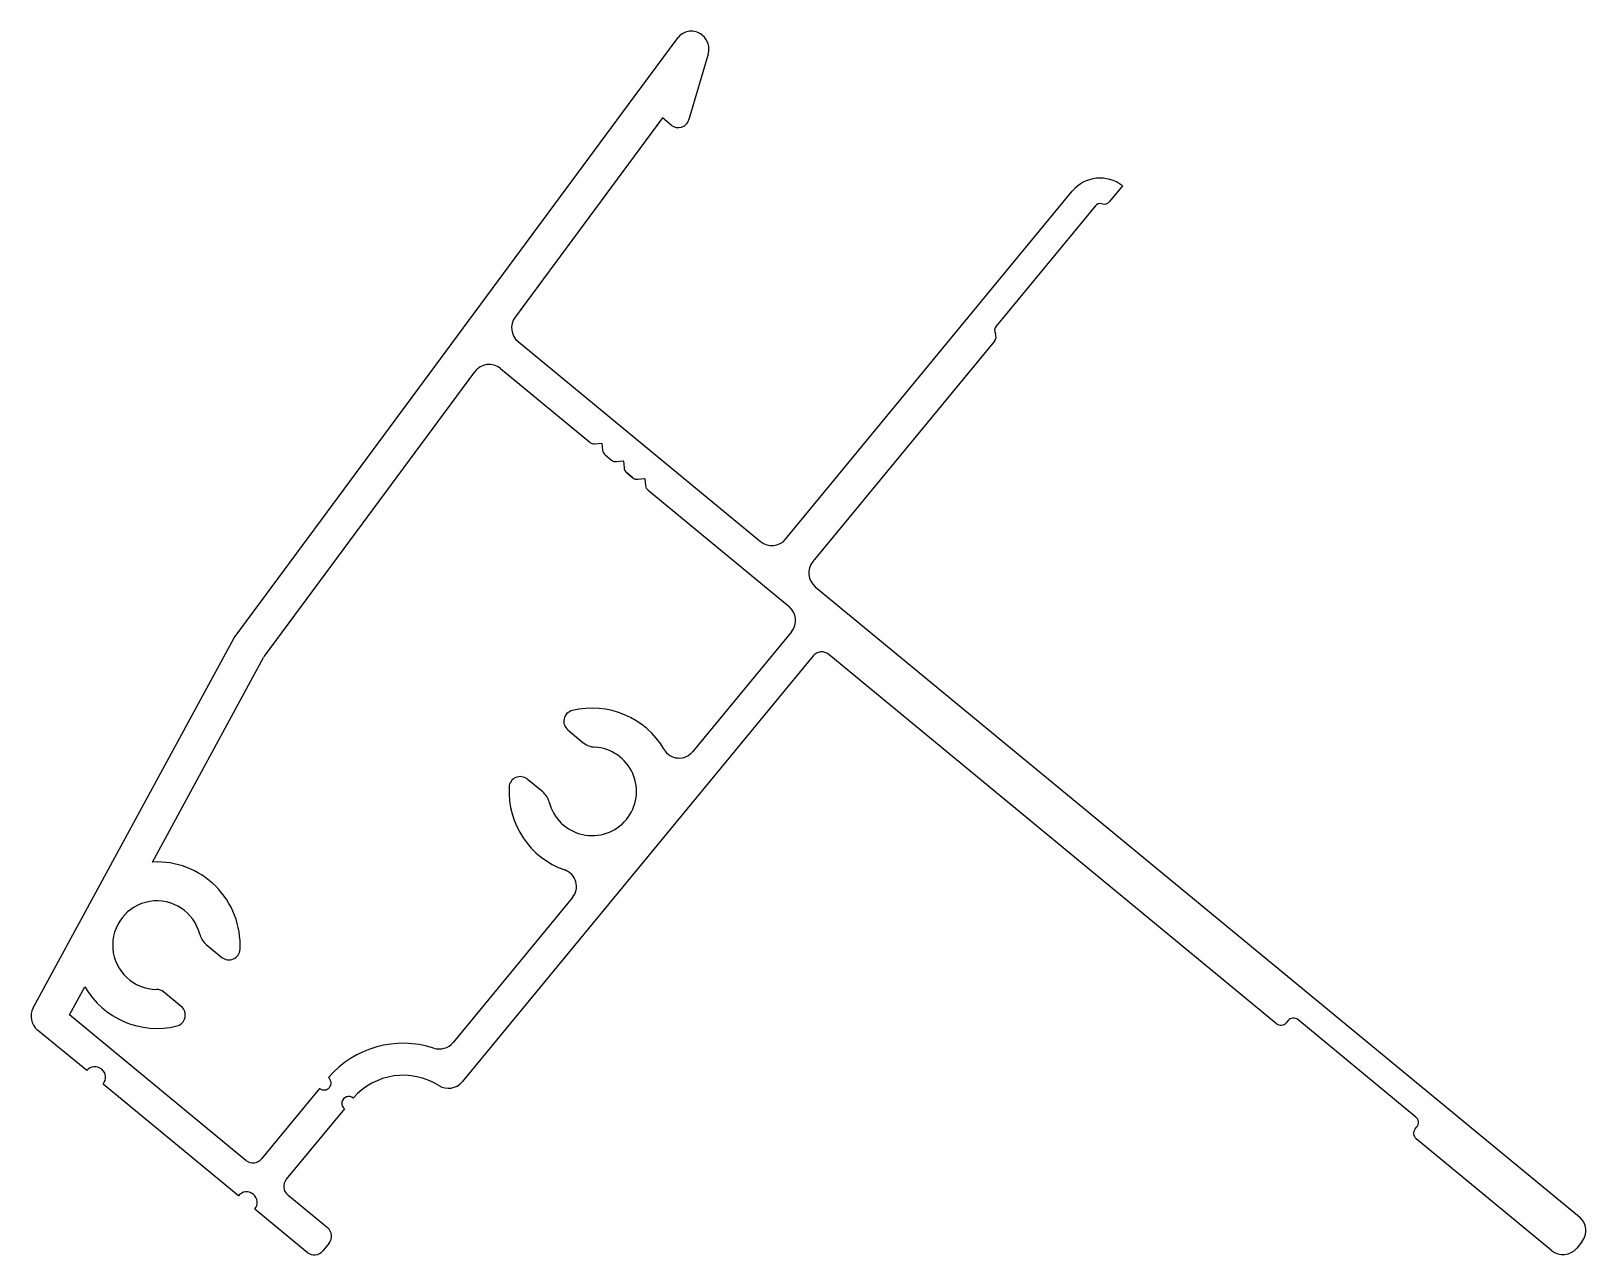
# Model space of a CAD drawing. Header units: inches. Extents: x -28.5 to 27.4, y 0.4 to 44.3.
import ezdxf

# ---------------------------------------------------------------- set-up
doc = ezdxf.new("R2010")
doc.units = ezdxf.units.IN
doc.header["$MEASUREMENT"] = 0
doc.layers.add('1', color=7, linetype='Continuous')

msp = doc.modelspace()

# ---------------------------------------------------------------- linework, layer by layer
at = {"layer": '1', "color": 7}
for p, q in [((-4.397, 44.168), (-4.376, 44.151)), ((-6.83, 41.941), (-5.248, 44.078)), ((-5.248, 44.078), (-5.241, 44.087)), ((-4.169, 43.477), (-4.86, 41.125)), ((-18.068, 26.753), (-6.83, 41.941)), ((-5.809, 41.185), (-11.106, 34.026)), ((-5.498, 40.929), (-5.809, 41.185)), ((-1.388, 26.059), (8.91, 38.552)), ((10.717, 38.747), (10.252, 38.184)), ((9.729, 38.021), (6.178, 33.712)), ((-10.999, 33.152), (-2.289, 25.972)), ((6.118, 33.168), (-0.408, 25.251)), ((-17.047, 25.998), (-12.554, 32.07)), ((-11.632, 32.183), (-8.42, 29.536)), ((-8.237, 29.48), (-7.996, 29.503)), ((-7.987, 29.496), (-7.964, 29.255)), ((-7.874, 29.086), (-7.648, 28.899)), ((-7.465, 28.844), (-7.225, 28.867)), ((-7.216, 28.86), (-7.193, 28.619)), ((-7.103, 28.45), (-6.877, 28.263)), ((-6.877, 28.263), (-7.103, 28.45)), ((-7.103, 28.45), (-6.877, 28.263)), ((-6.877, 28.263), (-7.103, 28.45)), ((-7.103, 28.45), (-6.877, 28.263)), ((-6.694, 28.207), (-6.453, 28.231)), ((-6.444, 28.223), (-6.421, 27.983)), ((-6.331, 27.814), (-6.331, 27.814)), ((-6.331, 27.814), (-6.331, 27.814)), ((-6.331, 27.814), (-6.331, 27.814)), ((-6.331, 27.814), (-6.331, 27.814)), ((-6.331, 27.814), (-1.262, 23.635)), ((-21.205, 22.514), (-18.068, 26.753)), ((-20.114, 21.853), (-17.047, 25.998)), ((-0.322, 24.35), (27.133, 1.718)), ((-28.419, 9.226), (-21.205, 22.514)), ((-1.175, 22.734), (-4.726, 18.426)), ((-24.131, 14.462), (-20.144, 21.806)), ((-0.402, 21.863), (-13.011, 6.567)), ((16.25, 8.655), (0.161, 21.917)), ((-9.213, 19.206), (-8.656, 18.747)), ((-10.112, 16.98), (-10.67, 17.439)), ((-9.048, 13.183), (-13.337, 7.98)), ((-22.201, 11.497), (-21.644, 11.038)), ((-27.114, 8.969), (-26.565, 9.98)), ((-23.101, 9.271), (-23.737, 9.795)), ((-20.779, 3.747), (-27.114, 8.969)), ((-26.495, 6.969), (-28.264, 8.427)), ((16.665, 8.766), (16.601, 8.689)), ((21.261, 5.302), (17.017, 8.8)), ((-21.047, 2.478), (-25.908, 6.485)), ((-18.129, 6.332), (-20.216, 3.801)), ((-17.242, 5.601), (-19.328, 3.07)), ((21.231, 4.873), (21.295, 4.95)), ((26.134, 0.507), (21.265, 4.521)), ((-19.274, 2.507), (-17.847, 1.33)), ((-18.578, 0.443), (-20.461, 1.995)), ((-18.578, 0.443), (-20.461, 1.995)), ((-17.792, 0.767), (-18.015, 0.497)), ((27.219, 0.818), (27.035, 0.594))]:
    msp.add_line(p, q, dxfattribs=at)
for centre, radius, start, end in [((-4.778, 43.705), 0.6, 50.5, 140.5), ((-4.783, 43.657), 0.64, 343.62, 50.5), ((-5.244, 41.238), 0.4, 230.5, 343.62), ((9.913, 37.725), 1.3, 51.8223, 140.5), ((9.922, 37.862), 0.25, 74.0782, 140.5), ((10.059, 38.343), 0.25, 254.0782, 320.5), ((-10.592, 33.646), 0.64, 143.5, 230.5), ((6.371, 33.553), 0.25, 140.5, 206.9218), ((5.925, 33.327), 0.25, 320.5, 26.9218), ((-12.039, 31.69), 0.64, 50.5, 143.5), ((-8.261, 29.728), 0.25, 230.5, 275.5), ((-7.995, 29.495), 0.008, 5.5, 95.5), ((-7.715, 29.279), 0.25, 185.5, 230.5), ((-7.489, 29.092), 0.25, 230.5, 275.5), ((-7.224, 28.859), 0.008, 5.5, 95.5), ((-6.944, 28.643), 0.25, 185.5, 230.5), ((-6.718, 28.456), 0.25, 230.5, 275.5), ((-6.452, 28.223), 0.008, 5.5, 95.5), ((-6.172, 28.007), 0.25, 185.5, 230.5), ((-1.882, 26.466), 0.64, 230.5, 320.5), ((0.085, 24.844), 0.64, 140.5, 230.5), ((-1.669, 23.141), 0.64, 320.5, 50.5), ((-19.793, 21.615), 0.4, 143.5, 151.5013), ((-0.093, 21.609), 0.4, 50.5, 140.5), ((-8.959, 19.515), 0.4, 103.8786, 230.5), ((-8.337, 17), 2.99, 30.2997, 103.8786), ((-8.211, 19.287), 0.7, 230.5, 266.8243), ((-8.337, 17), 1.59, 320.5, 86.8243), ((-5.212, 18.827), 0.63, 210.2997, 320.5), ((-10.924, 17.13), 0.4, 50.5, 177.1214), ((-8.337, 17), 2.99, 177.1214, 250.7003), ((-10.558, 16.439), 0.7, 14.1757, 50.5), ((-8.337, 17), 1.59, 194.1757, 320.5), ((-23.976, 11.476), 2.99, 357.1214, 92.9678), ((-9.534, 13.584), 0.63, 320.5, 70.7003), ((-23.976, 11.476), 1.59, 14.1757, 269.5695), ((-21.756, 12.037), 0.7, 194.1757, 230.5), ((-21.39, 11.346), 0.4, 230.5, 357.1214), ((-23.976, 11.476), 2.99, 210.0347, 283.8786), ((-23.991, 9.486), 0.4, 50.5, 89.5695), ((-27.857, 8.921), 0.64, 151.5013, 230.5), ((-23.355, 8.962), 0.4, 283.8786, 50.5), ((16.409, 8.848), 0.25, 230.5, 320.5), ((16.858, 8.607), 0.25, 50.5, 140.5), ((-15.124, 4.412), 3.54, 71.9709, 139.367), ((-13.83, 8.387), 0.64, 251.9709, 320.5), ((-26.202, 6.727), 0.38, 320.5, 140.5), ((-17.97, 6.525), 0.25, 230.5, 50.3414), ((-15.124, 4.412), 2.39, 57.7046, 138.8217), ((-13.505, 6.974), 0.64, 237.7046, 320.5), ((-17.083, 5.794), 0.25, 50.265, 230.5), ((21.102, 5.109), 0.25, 320.5, 50.5), ((21.424, 4.714), 0.25, 140.5, 230.5), ((-20.524, 4.056), 0.4, 230.5, 320.5), ((-19.02, 2.815), 0.4, 140.5, 230.5), ((-20.754, 2.236), 0.38, 320.5, 140.5), ((26.726, 1.225), 0.64, 320.5, 50.5), ((-18.101, 1.021), 0.4, 320.5, 50.5), ((26.541, 1.001), 0.64, 230.5, 320.5), ((-18.324, 0.751), 0.4, 230.5, 320.5)]:
    msp.add_arc(centre, radius, start, end, dxfattribs=at)

doc.saveas('drawing.dxf')
